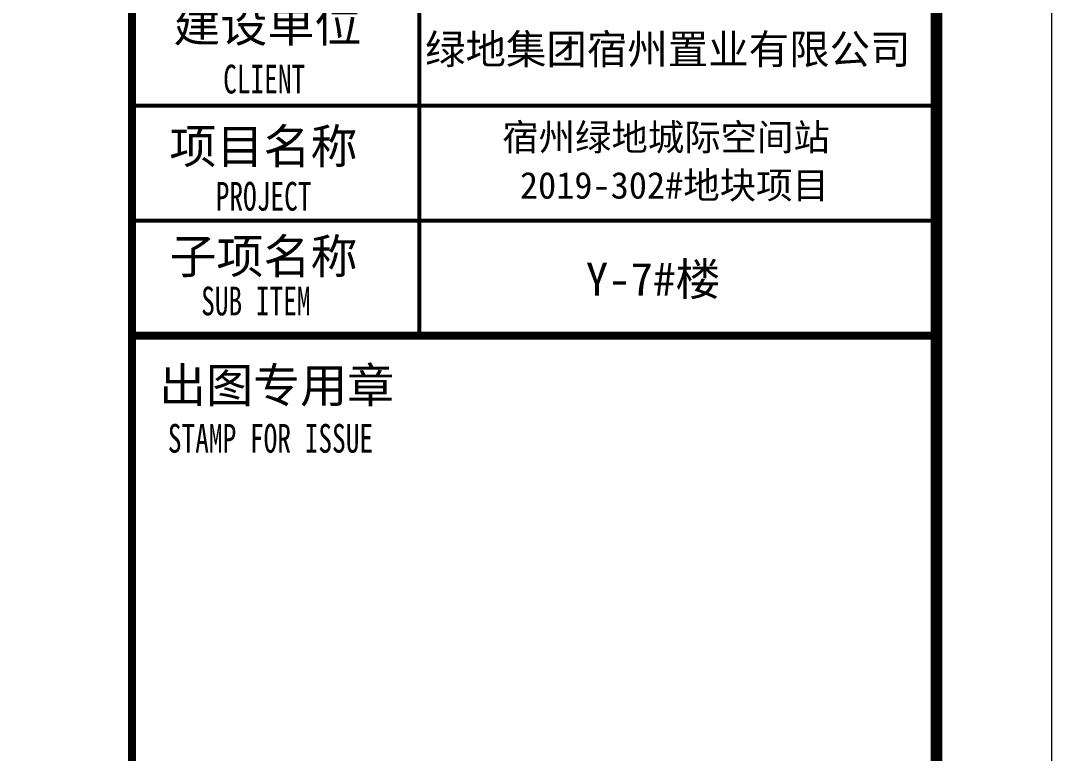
# Model space of a CAD drawing. Extents: x 3002737 to 4077523, y -995787 to -7267.
# Drawn here: x 3527183 to 3536151, y -625021 to -618647 of the extents above; entities that cross this region are included whole.
import ezdxf

# ---------------------------------------------------------------- set-up
doc = ezdxf.new("R2010")
doc.units = 0
doc.header["$LTSCALE"] = 1000
doc.header["$MEASUREMENT"] = 0
doc.layers.add('!!电气', color=1, linetype='CONTINUOUS')
doc.layers.add('图签文字', color=4, linetype='CONTINUOUS')
doc.layers.add('图框', color=147, linetype='CONTINUOUS', lineweight=20)
doc.layers.add('图签', color=147, linetype='CONTINUOUS', lineweight=18)
doc.styles.add('宋体', font='', dxfattribs={"height": 4})
doc.styles.add('建筑图签-1', font='simhei.ttf', dxfattribs={"width": 0.7})
doc.styles.get('宋体').set_extended_font_data('SimSun')

# ---------------------------------------------------------------- blocks, each defined once
blk = doc.blocks.new('A$C32765AE1')
at = {"layer": '图框'}
for points, const_width in [([(0, 0), (0, 40000)], 70), ([(2500, 17000.3), (2500, 21000.3)], 35), ([(0, 19000.3), (7000, 19000.3)], 35), ([(0, 18000.3), (7000, 18000.3)], 35), ([(7000, 17000.3), (0, 17000.3)], 70)]:
    blk.add_lwpolyline(points, dxfattribs=dict(at, const_width=const_width))
at = {"layer": '图签', "color": 154, "style": '宋体'}
for s, height, p in [('绿地集团宿州置业有限公司', 258.013, (2550.6, 19362)), ('宿州绿地城际空间站', 232.21, (3221.7, 18609.3)), ('2019-302#地块项目', 232.212, (3375.5, 18191.2)), ('Y-7#楼', 286.68, (3949.2, 17347.8))]:
    blk.add_text(s, height=height, dxfattribs=at).set_placement(p)
at = {"layer": '图签文字', "color": 7, "style": '建筑图签-1'}
for s, p in [('建设单位', (360.2, 19555.1)), ('项目名称', (326.6, 18497.1)), ('子项名称', (326.6, 17540.4)), ('出图专用章', (235.9, 16418.1))]:
    blk.add_text(s, height=300, dxfattribs=at).set_placement(p)
at = {"layer": '图签文字', "style": '建筑图签-1', "width": 0.7}
for s, p in [('CLIENT', (793.8, 19106)), ('PROJECT', (728.9, 18086.8)), ('SUB ITEM', (602.4, 17175.7)), ('STAMP FOR ISSUE', (312.7, 15981.3))]:
    blk.add_text(s, height=250, dxfattribs=at).set_placement(p)

msp = doc.modelspace()

# ---------------------------------------------------------------- linework, layer by layer
at = {"layer": '图框'}
msp.add_lwpolyline([(3476751.6, -597432.4), (3536151.5, -597432.4), (3536151.5, -639386.6), (3476751.6, -639386.6)], close=True, dxfattribs=at)
at = {"layer": '图框', "const_width": 100}
msp.add_lwpolyline([(3479251.6, -638386.6), (3535151.6, -638386.6), (3535151.6, -598386.6), (3479251.6, -598386.6)], close=True, dxfattribs=at)

# ---------------------------------------------------------------- block references
at = {"layer": '!!电气'}
msp.add_blockref('A$C32765AE1', (3528151.6, -638386.6), dxfattribs=at)

doc.saveas('drawing.dxf')
